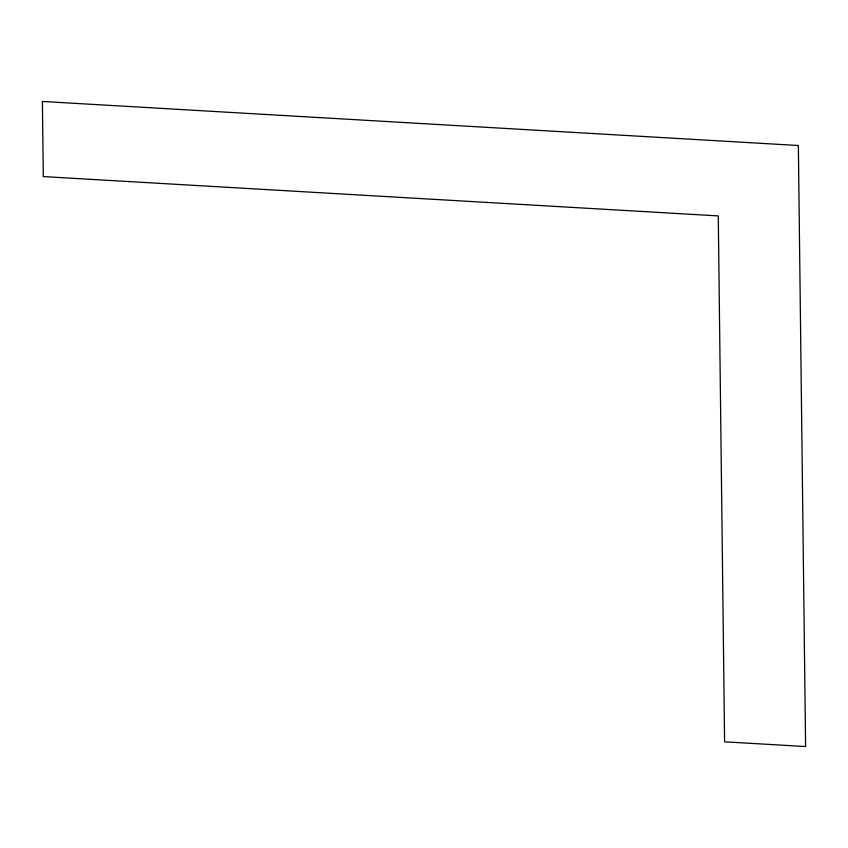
<?xml version="1.0" encoding="UTF-8"?>
<svg xmlns="http://www.w3.org/2000/svg" width="848" height="848" viewBox="0 0 848 848"><rect width="100%" height="100%" fill="white"/><g stroke="black" fill="none" stroke-linecap="round" stroke-linejoin="round"><path stroke-width="1.27" d="M798.36 145.506L42.4 101.453L43.301 176.585L718.277 215.911L724.605 741.83L805.6 746.547L798.36 145.506"/></g></svg>
